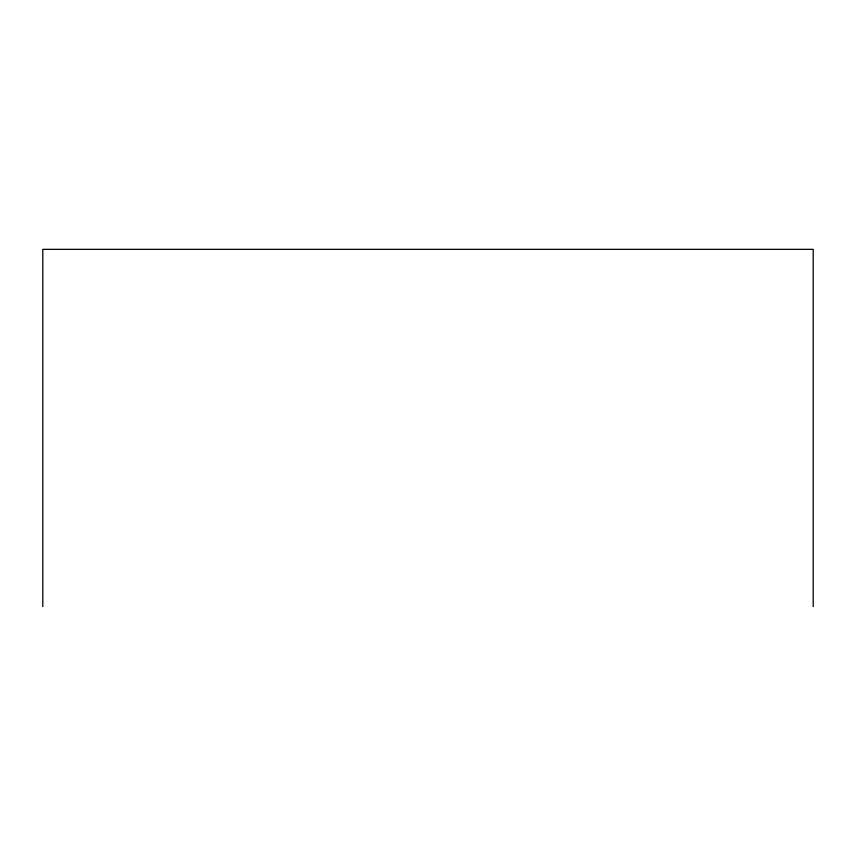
<?xml version="1.0" encoding="UTF-8"?>
<svg xmlns="http://www.w3.org/2000/svg" width="856" height="856" viewBox="0 0 856 856"><rect width="100%" height="100%" fill="white"/><g stroke="black" fill="none" stroke-linecap="round" stroke-linejoin="round"><path stroke-width="1.28" d="M813.2 606.658L813.2 249.342L42.8 249.342L42.8 606.658"/></g></svg>
